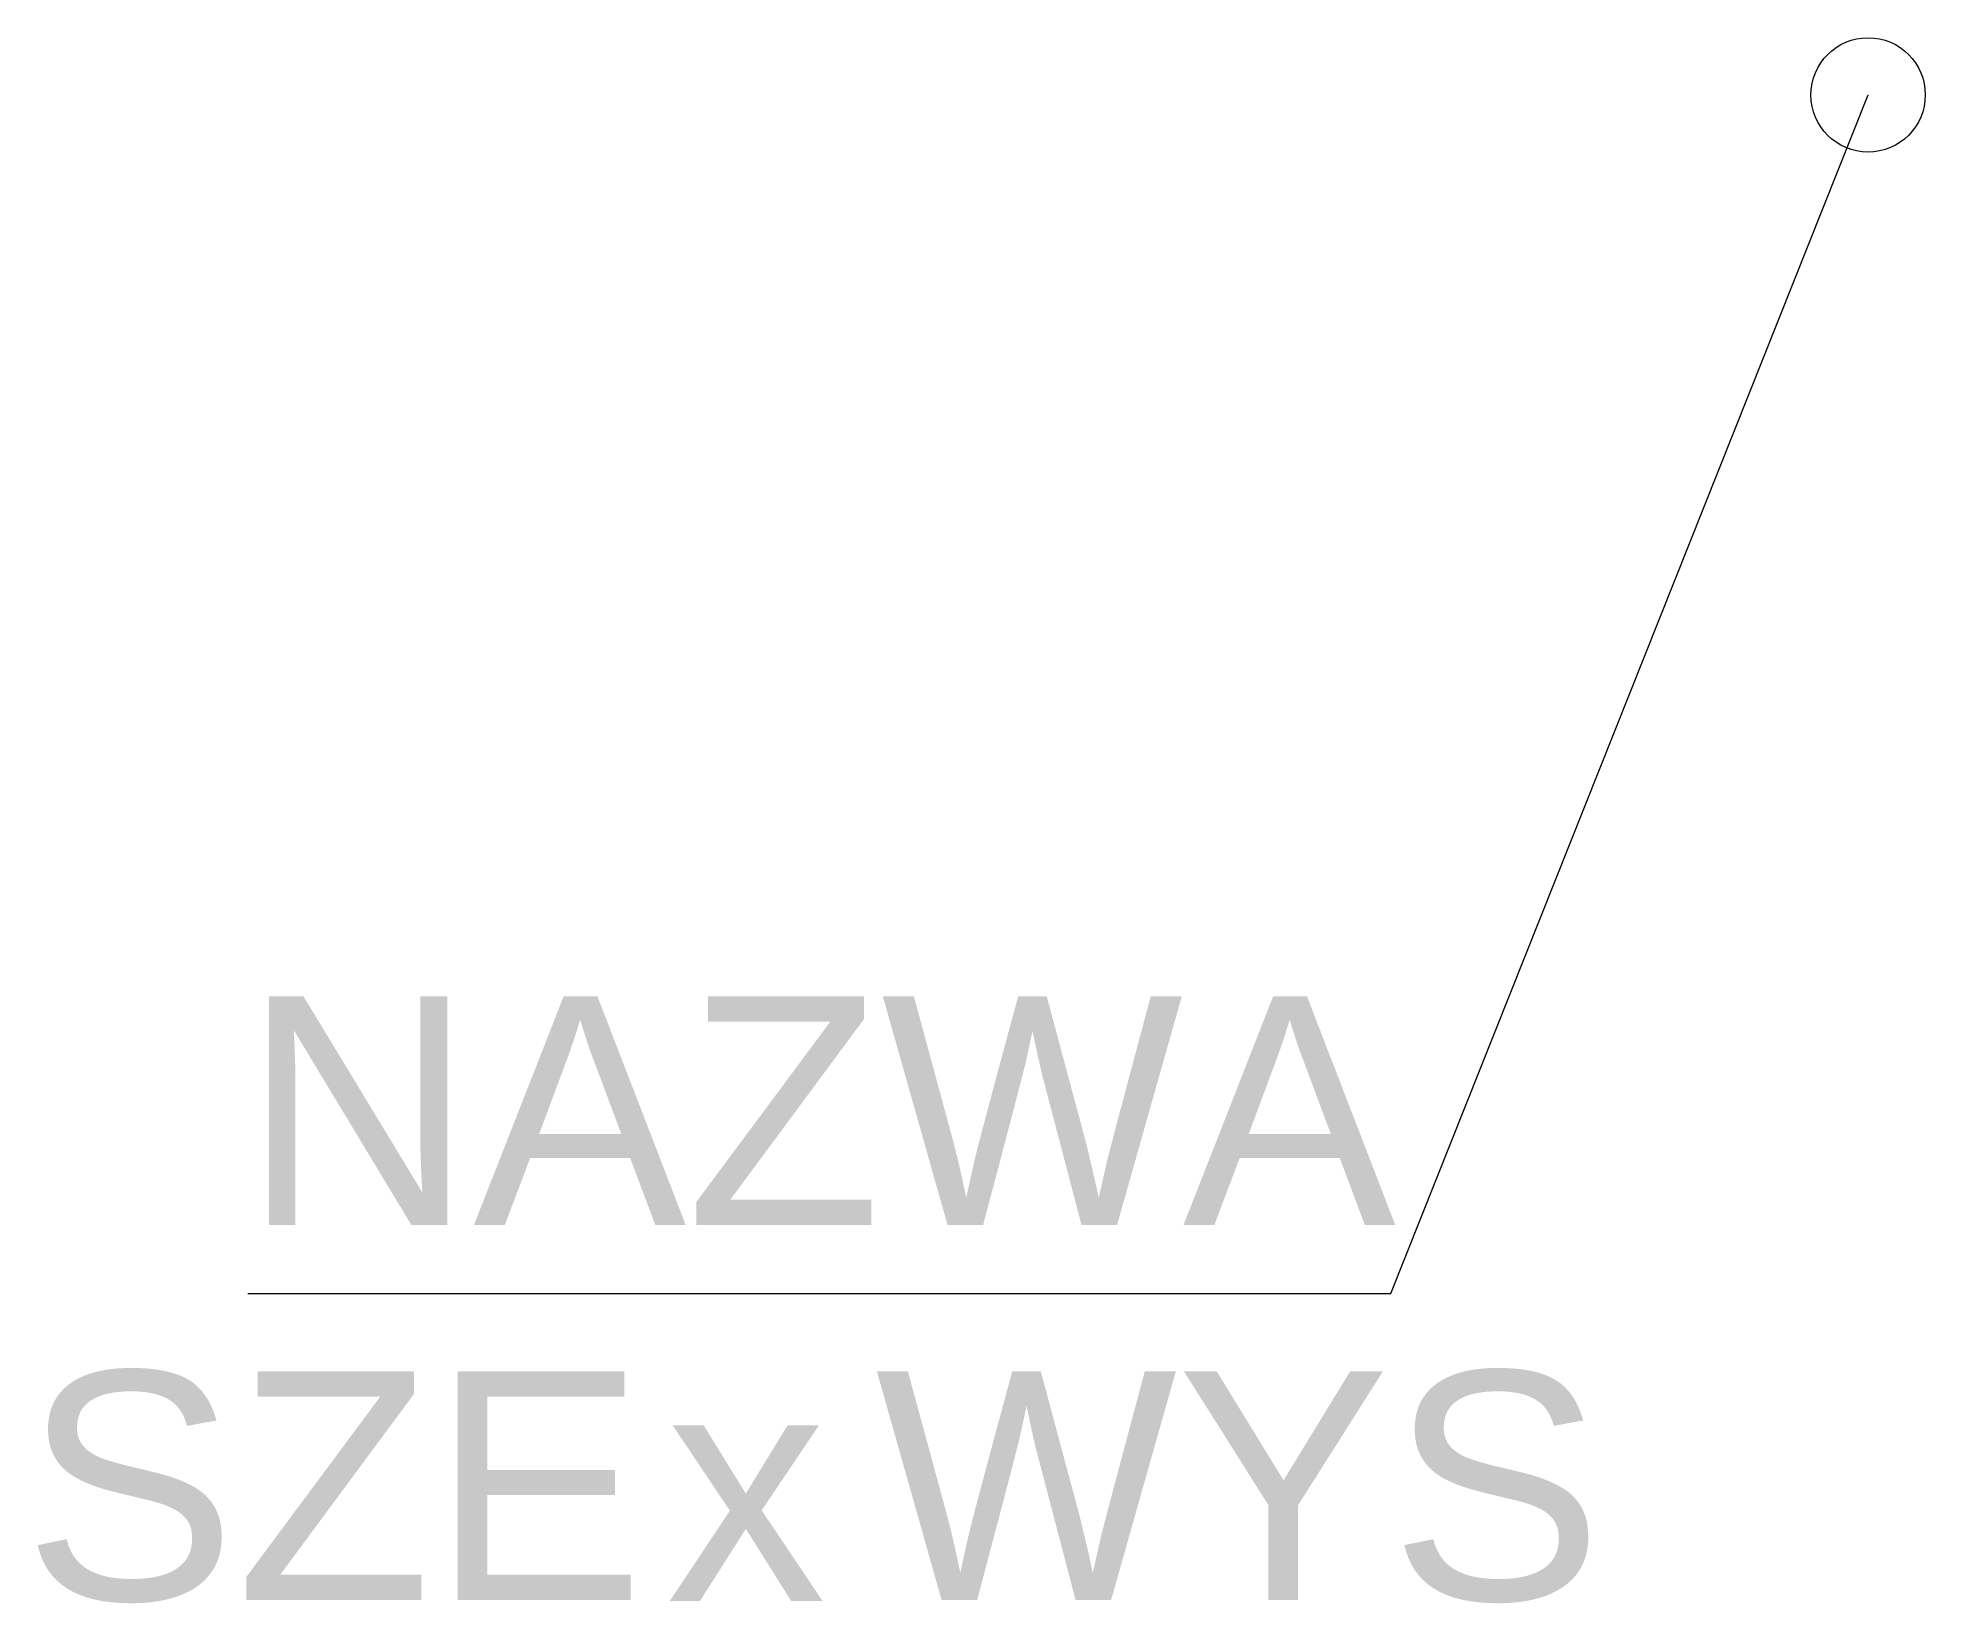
# Model space of a CAD drawing. Header units: millimetres. Extents: x -894 to -68, y -553 to 132.
import ezdxf
from ezdxf.enums import TextEntityAlignment as Align

# ---------------------------------------------------------------- set-up
doc = ezdxf.new("R2010")
doc.units = ezdxf.units.MM
doc.header["$LTSCALE"] = 10
doc.header["$MEASUREMENT"] = 0
doc.layers.get('Defpoints').update_dxf_attribs({"color": 2, "lineweight": 50})
doc.layers.add('G-Cienka', color=4, linetype='Continuous', lineweight=9)
doc.layers.add('G-Opisy', color=2, linetype='Continuous', lineweight=18)
doc.styles.add('Arial-GG', font='arial.ttf')
doc.dimstyles.new('e-cad_1_50_[mm]', dxfattribs={"dimscale": 50, "dimtxt": 2, "dimasz": 1.8, "dimexe": 1.5, "dimexo": 0, "dimgap": 0.6, "dimtad": 1, "dimdec": 1, "dimrnd": 1, "dimtxsty": 'Arial-GG', "dimblk": 'OBLIQUE', "dimcen": 0, "dimdle": 1, "dimclrd": 4, "dimclre": 4, "dimclrt": 7, "dimadec": 1, "dimazin": 0, "dimtfac": 1, "dimtdec": 1, "dimtix": 1, "dimtmove": 0, "dimatfit": 2, "dimfxl": 1.5, "dimfxlon": 1, "dimlwd": -1, "dimlwe": -1, "dimarcsym": 0})

# ---------------------------------------------------------------- blocks, each defined once
blk = doc.blocks.new('*D1')
at = {"layer": 'Defpoints', "color": 0, "ltscale": 2}
blk.add_point((-93.19, 106.78), dxfattribs=at)
blk.add_point((-93.19, 106.78), dxfattribs=at)
blk.add_point((-93.19, 106.78), dxfattribs=at)
at = {"layer": 'G-Opisy', "color": 4, "ltscale": 2}
for p, q in [((-301.9, -417.46), (-93.19, 106.78)), ((-93.19, 106.78), (-93.19, 106.78)), ((-801.9, -417.46), (-301.9, -417.46))]:
    blk.add_line(p, q, dxfattribs=at)

msp = doc.modelspace()

# ---------------------------------------------------------------- linework, layer by layer
at = {"layer": 'G-Cienka', "ltscale": 0.8}
msp.add_circle((-93.19, 106.78), 25, dxfattribs=at)

# ---------------------------------------------------------------- texts
at = {"layer": 'G-Opisy', "ltscale": 0.8, "insert": (-583.91, -551.86), "char_height": 100, "width": 73.3551, "attachment_point": 8, "style": 'Arial-GG'}
msp.add_mtext('x', dxfattribs=at)
at = {"layer": 'G-Opisy', "ltscale": 0.8, "style": 'Arial-GG'}
msp.add_attdef('NAZWA', text='Ł-1/-1', height=100, dxfattribs=at).set_placement((-551.9, -417.46), align=Align.BOTTOM_CENTER)
msp.add_attdef('SZE', text='120', height=100, dxfattribs=at).set_placement((-628.4, -581.46), align=Align.BOTTOM_RIGHT)
msp.add_attdef('WYS', text='40', height=100, dxfattribs=at).set_placement((-527.32, -581.46), align=Align.BOTTOM_LEFT)

# ---------------------------------------------------------------- dimensions: what is measured, and where the dimension line sits
at = {"layer": 'G-Opisy', "ltscale": 2}
dim = msp.add_linear_dim(base=(-93.19, 106.78), p1=(-93.19, 106.78), p2=(-93.19, 106.78), text=' ', dimstyle='e-cad_1_50_[mm]', override={"dimscale": 50, "dimasz": 0, "dimgap": 5, "dimsah": 1, "dimdle": 6, "dimse1": 1, "dimse2": 1, "dimsd1": 1, "dimtmove": 1}, dxfattribs=at)
dim.commit()
dim.dimension.update_dxf_attribs({"geometry": '*D1', "text_midpoint": (-551.9, -417.46), "dimtype": 128})

doc.saveas('drawing.dxf')
